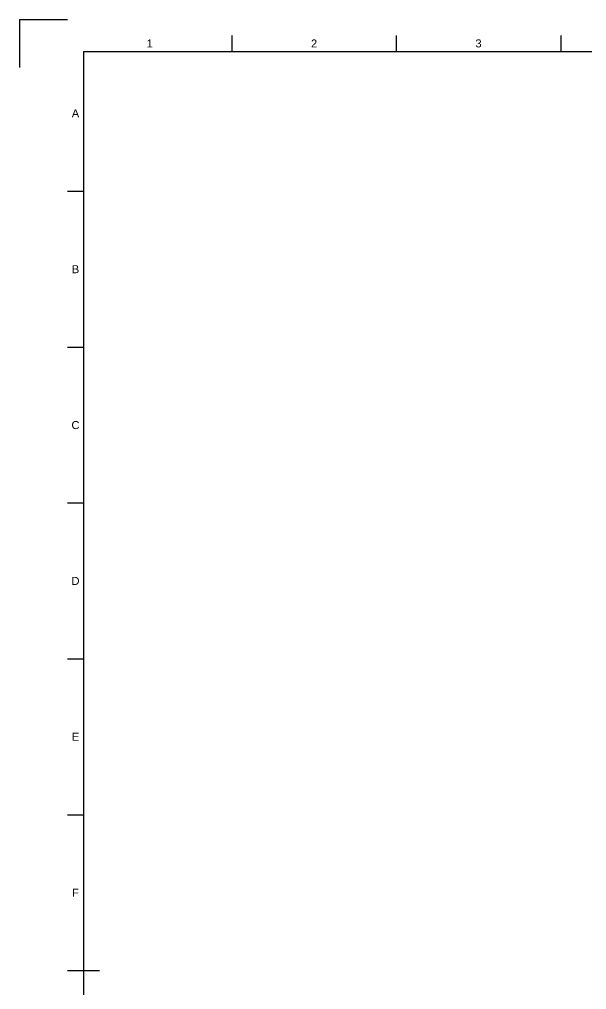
# Model space of a CAD drawing. Header units: millimetres. Extents: x 0 to 841, y 0 to 594.
# Drawn here: x 0 to 177, y 291.1 to 594 of the extents above; entities that cross this region are included whole.
import ezdxf
from ezdxf.enums import TextEntityAlignment as Align

# ---------------------------------------------------------------- set-up
doc = ezdxf.new("R2010")
doc.units = ezdxf.units.MM
doc.header["$LTSCALE"] = 0.75
doc.layers.add('BORDER', color=7, linetype='Continuous', lineweight=25)
doc.styles.add('FusionTitle', font='arial.ttf')

# ---------------------------------------------------------------- blocks, each defined once
blk = doc.blocks.new('ISO_A1_SHEET')
at = {"layer": 'BORDER'}
for p, q in [((66.3125, 589), (66.3125, 584)), ((117.625, 589), (117.625, 584)), ((168.9375, 589), (168.9375, 584)), ((20, 584), (831, 584)), ((20, 584), (20, 10)), ((15, 540.333333), (20, 540.333333)), ((15, 491.666666), (20, 491.666666)), ((15, 443), (20, 443)), ((15, 394.333333), (20, 394.333333)), ((15, 345.666667), (20, 345.666667)), ((15, 297), (25, 297))]:
    blk.add_line(p, q, dxfattribs=at)
at = {"layer": 'Defpoints'}
for q in [(15, 594), (0, 579)]:
    blk.add_line((0, 594), q, dxfattribs=at)
at = {"layer": 'BORDER', "style": 'FusionTitle'}
for s, p in [('1', (40.65625, 586.5)), ('2', (91.96875, 586.5)), ('3', (143.28125, 586.5)), ('A', (17.5, 564.666666)), ('B', (17.5, 516)), ('C', (17.5, 467.333333)), ('D', (17.5, 418.666667)), ('E', (17.5, 370)), ('F', (17.5, 321.333333))]:
    blk.add_text(s, height=2.5, dxfattribs=at).set_placement(p, align=Align.MIDDLE)

msp = doc.modelspace()

# ---------------------------------------------------------------- block references
at = {"layer": 'BORDER'}
msp.add_blockref('ISO_A1_SHEET', (0, 0), dxfattribs=at)

doc.saveas('drawing.dxf')
